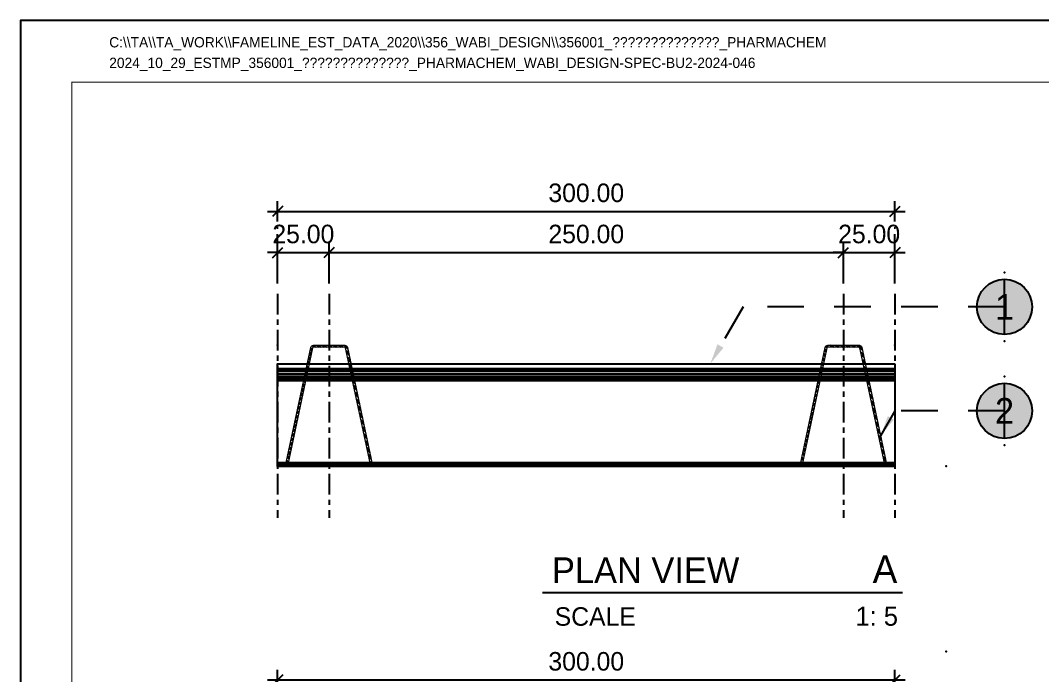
# Model space of a CAD drawing. Header units: millimetres. Extents: x -244126 to 368105, y -173968 to 259060.
# Drawn here: x -16489.1 to -15992.3, y 33133 to 33451.1 of the extents above; entities that cross this region are included whole.
import ezdxf
from ezdxf.enums import TextEntityAlignment as Align

# ---------------------------------------------------------------- set-up
doc = ezdxf.new("R2010")
doc.units = ezdxf.units.MM
doc.header["$MEASUREMENT"] = 0
for name, pattern in [('ACAD_ISO04W100', [30, 24, -3, 0, -3]), ('BORDER2', [22.225, 6.35, -3.175, 6.35, -3.175, 0, -3.175]), ('CENTER', [2, 1.25, -0.25, 0.25, -0.25]), ('HIDDEN', [9.525, 6.35, -3.175]), ('TA_GL_000.00010', [0.000275, 0.0001, -2.5e-05, 2.5e-05, -2.5e-05, 0.0001]), ('TA_GL_010.00000', [27.5, 10, -2.5, 2.5, -2.5, 10]), ('TA_HL_001.00', [6.5, 3.55, -2.95]), ('TA_HL_003.00000', [19.5, 10.65, -8.85])]:
    doc.linetypes.add(name, pattern=pattern)
for name, color, linetype in [('000 - D I M', 6, 'Continuous'), ('000 - GRID', 8, 'CENTER'), ('000 - H A T C H', 8, 'Continuous'), ('000 - L I N E 0.1', 1, 'Continuous'), ('000 - SYMBOL CON', 1, 'Continuous'), ('000 - T E X T', 4, 'Continuous'), ('000 - TITLEBLOCK', 4, 'Continuous'), ('001 - ASCESSORIES', 1, 'Continuous')]:
    doc.layers.add(name, color=color, linetype=linetype)
doc.styles.add('BROWALLIA', font='BrowalliaUPC.ttf')
doc.styles.add('Cetury Gothic', font='GOTHIC.TTF')
doc.styles.add('CORDIA', font='cordia.shx')
doc.styles.add('TA', font='Cordia New.ttf', dxfattribs={"height": 4.5})
doc.dimstyles.new('DIM E-E', dxfattribs={"dimscale": 2, "dimtxt": 0.18, "dimasz": 0.1, "dimexe": 0.1, "dimexo": 0.1, "dimgap": 0.09, "dimtad": 1, "dimtoh": 1, "dimzin": 0, "dimdsep": 46, "dimtxsty": 'CORDIA', "dimblk": 'OBLIQUE', "dimcen": 0.1, "dimdle": 0.1, "dimclrd": 40, "dimclre": 140, "dimclrt": 3, "dimadec": 0, "dimazin": 0, "dimtfac": 1, "dimtix": 1, "dimtmove": 2, "dimatfit": 3, "dimfxl": 1, "dimtolj": 1, "dimtzin": 0, "dimarcsym": 0})

# ---------------------------------------------------------------- blocks, each defined once
blk = doc.blocks.new('A$Cfd196da9')
at = {"color": 0, "linetype": 'ByBlock', "const_width": 0.1}
blk.add_lwpolyline([(-143.5, -98), (96.5, -98), (96.5, 99), (-143.5, 99)], close=True, dxfattribs=at)
blk = doc.blocks.new('*U1674')
at = {"layer": '000 - L I N E 0.1', "color": 21, "linetype": 'Continuous'}
blk.add_lwpolyline([(35.6, 1050), (0, 1050), (0, 1014.4)], dxfattribs=at)
at = {"layer": '000 - TITLEBLOCK', "color": 250}
blk.add_lwpolyline([(0, 0), (1485, 0), (1485, 1050), (0, 1050)], close=True, dxfattribs=at)
at = {"layer": '000 - T E X T', "color": 3, "xscale": 5, "yscale": 5, "zscale": 5}
blk.add_blockref('A$Cfd196da9', (742.5, 525), dxfattribs=at)
at = {"color": 4, "style": 'TA'}
blk.add_attdef('PAPER_SIZE', text='', height=6.25, dxfattribs=at).set_placement((1421.5, 24.94), align=Align.MIDDLE_RIGHT)
blk.add_attdef('SCALE_SIZE', text='', height=6.25, dxfattribs=at).set_placement((1433.78, 25.07), align=Align.MIDDLE_LEFT)
at = {"layer": '000 - T E X T', "color": 250, "style": 'TA'}
for tag, height, p in [('SUPERLINK', 5, (43.16, 1039.41)), ('NAMEFILE', 5, (43.16, 1029.41)), ('SC', 100, (8.41, 938.03))]:
    blk.add_attdef(tag, text='', height=height, dxfattribs=at).set_placement(p, align=Align.MIDDLE_LEFT)
at = {"layer": '000 - T E X T', "color": 4, "style": 'TA'}
for tag, height, p in [('NAME_JOB_1', 5, (1309.16, 845.63)), ('NAME_JOB_2', 5, (1309.16, 834.72)), ('NAME_PROJECT_1', 7.5, (1234.52, 797.42)), ('NAME_PROJECT_2', 7.5, (1234.52, 778.92)), ('NAME_PROJECT_3', 7.5, (1234.52, 760.42)), ('CODE_VALUE_1', 4.75, (1302.87, 722.8)), ('CODE_VALUE_2', 4.75, (1302.87, 707.8)), ('PART_NAME_VALUE_1', 4.75, (1302.87, 689.69)), ('PART_NAME_VALUE_2', 4.75, (1302.87, 674.69)), ('PART_NAME_VALUE_3', 4.75, (1302.87, 659.69)), ('MATTERIAL_VALUE_1', 9, (1304.89, 642.26)), ('SPEC_VALUE', 9, (1304.89, 621.71)), ('THICKNESS_VALUE', 9, (1304.89, 601.32)), ('COATING_VALUE_1', 9, (1304.89, 581.25)), ('COATING_VALUE_2', 9, (1304.89, 561.18)), ('NAME_TITLE_1', 6, (1236.27, 194.04)), ('NAME_TITLE_2', 6, (1236.27, 177.39)), ('NAME_TITLE_3', 6, (1236.27, 160.74)), ('DRAWING_NO1', 6, (1236.53, 82.29)), ('DRAWING_NO2', 6, (1236.53, 62.29))]:
    blk.add_attdef(tag, text='', height=height, dxfattribs=at).set_placement(p, align=Align.MIDDLE_LEFT)
for tag, p in [('NAME_DAFT', (1383.53, 340.54)), ('NAME_CHECKED', (1383.53, 306.49)), ('NAME_DESIGNER', (1383.53, 273.03)), ('NAME_DESIGN_MGR', (1383.53, 237.79))]:
    blk.add_attdef(tag, text='', height=9, dxfattribs=at).set_placement(p, align=Align.MIDDLE_CENTER)
for tag, p, height in [('REV', (1383.82, 125.62), 9.38), ('NAME_REMARK', (138.21, 43.26), 10)]:
    blk.add_attdef(tag, p, '', height=height, dxfattribs=at)
at = {"layer": '000 - T E X T', "color": 4, "style": 'Cetury Gothic'}
for tag, p in [('SHEET_NO.', (1403.95, 84.99)), ('TOTAL_SHEET_NO.', (1402.41, 44.1))]:
    blk.add_attdef(tag, text='', height=9, dxfattribs=at).set_placement(p, align=Align.CENTER)
blk = doc.blocks.new('000 - ASSCESSORIES_FAMELINE_AL.C-CARRIER_FOR_70Z_CUT_VIEW')
at = {"layer": '000 - H A T C H'}
h = blk.add_hatch(dxfattribs=at)
h.set_pattern_fill('ANSI32', color=8, scale=5, angle=180)
h.set_pattern_definition([(225, (54313.8923, 62869.9666), (1.325825215, -1.325825215), []), (225, (54313.0084, 62869.9666), (1.325825215, -1.325825215), [])])
edge = h.paths.add_edge_path()
edge.add_line((0.9, 0), (0.9, -7.6))
edge.add_arc((1.35, -7.6), 0.45, 180, 258)
edge.add_line((1.26, -8.04), (57.84, -20.07))
edge.add_line((57.84, -20.07), (57.66, -20.95))
edge.add_line((57.66, -20.95), (1.07, -8.92))
edge.add_arc((1.35, -7.6), 1.35, 180, 258, ccw=False)
edge.add_line((0, -7.6), (0, 0))
edge.add_line((0, 0), (0, 7.6))
edge.add_arc((1.35, 7.6), 1.35, 102, 180, ccw=False)
edge.add_line((1.07, 8.92), (57.66, 20.95))
edge.add_line((57.66, 20.95), (57.84, 20.07))
edge.add_line((57.84, 20.07), (1.26, 8.04))
edge.add_arc((1.35, 7.6), 0.45, 102, 180)
edge.add_line((0.9, 7.6), (0.9, 0))
at = {"layer": '001 - ASCESSORIES', "color": 0, "linetype": 'Continuous', "lineweight": 15}
blk.add_lwpolyline([(0.9, 0), (0.9, -7.6, 0.354119), (1.26, -8.04), (57.84, -20.07), (57.66, -20.95), (1.07, -8.92, -0.354119), (0, -7.6), (0, 0), (0, 7.6, -0.354119), (1.07, 8.92), (57.66, 20.95), (57.84, 20.07), (1.26, 8.04, 0.354119), (0.9, 7.6)], format="xyb", close=True, dxfattribs=at)
blk = doc.blocks.new('*U1729')
at = {"color": 8}
for p, q in [((175.38, 150), (175.38, -150)), ((175.44, 150), (175.44, -150)), ((175.54, 150), (175.54, -150)), ((175.67, 150), (175.67, -150)), ((175.85, 150), (175.85, -150)), ((176.06, 150), (176.06, -150)), ((176.3, 150), (176.3, -150)), ((176.57, 150), (176.57, -150)), ((177.2, 150), (177.2, -150)), ((217.09, 150), (217.09, -150)), ((217.16, 150), (217.16, -150)), ((217.27, 150), (217.27, -150)), ((217.42, 150), (217.42, -150)), ((217.62, 150), (217.62, -150)), ((217.86, 150), (217.86, -150)), ((218.13, 150), (218.13, -150)), ((218.44, 150), (218.44, -150)), ((219.13, 150), (219.13, -150)), ((220.29, 150), (220.29, -150)), ((221.47, 150), (221.47, -150)), ((221.85, 150), (221.85, -150)), ((222.2, 150), (222.2, -150)), ((222.54, 150), (222.54, -150)), ((222.84, 150), (222.84, -150))]:
    blk.add_line(p, q, dxfattribs=at)
at = {"color": 3}
blk.add_lwpolyline([(225.11, -150), (175.36, -150), (175.36, 150), (225.11, 150)], close=True, dxfattribs=at)
at = {"layer": '001 - ASCESSORIES', "rotation": 180}
for p in [(234.11, 125), (234.11, -125)]:
    blk.add_blockref('000 - ASSCESSORIES_FAMELINE_AL.C-CARRIER_FOR_70Z_CUT_VIEW', p, dxfattribs=at)
blk = doc.blocks.new('*U1730')
at = {"color": 3}
blk.add_point((0, -58.75), dxfattribs=at)
at = {"layer": '000 - GRID', "color": 0, "linetype": 'ByBlock'}
blk.add_line((0, 25), (0, -83.75), dxfattribs=at)
at = {"layer": '000 - GRID', "color": 0}
blk.add_point((0, 0), dxfattribs=at)
at = {"style": 'TA', "flags": 1}
blk.add_attdef('LOCATION', (6, 6), '', height=4.5, dxfattribs=at)
blk = doc.blocks.new('_Oblique')
at = {"color": 0, "linetype": 'ByBlock', "lineweight": -2}
blk.add_line((-0.5, -0.5), (0.5, 0.5), dxfattribs=at)
blk = doc.blocks.new('*D1803')
at = {"layer": '000 - D I M', "color": 140, "linetype": 'ACAD_ISO04W100', "lineweight": -2, "transparency": 16777216}
for p, q in [((-16364.08, 33323.36), (-16364.08, 33343.36)), ((-16339.08, 33323.36), (-16339.08, 33343.36))]:
    blk.add_line(p, q, dxfattribs=at)
at = {"layer": '000 - D I M', "color": 40, "lineweight": -2, "transparency": 16777216}
for p, q in [((-16364.08, 33338.36), (-16369.08, 33338.36)), ((-16364.08, 33338.36), (-16339.08, 33338.36)), ((-16339.08, 33338.36), (-16334.08, 33338.36))]:
    blk.add_line(p, q, dxfattribs=at)
at = {"layer": 'Defpoints', "color": 0, "transparency": 16777216}
for p in [(-16339.08, 33338.36), (-16364.08, 33318.36), (-16339.08, 33318.36)]:
    blk.add_point(p, dxfattribs=at)
at = {"layer": '000 - D I M', "color": 40, "lineweight": -2, "transparency": 16777216, "xscale": 5, "yscale": 5, "zscale": 5}
blk.add_blockref('_Oblique', (-16364.08, 33338.36), dxfattribs=at)
at = {"layer": '000 - D I M', "color": 40, "lineweight": -2, "transparency": 16777216, "xscale": 5, "yscale": 5, "zscale": 5, "rotation": 180}
blk.add_blockref('_Oblique', (-16339.08, 33338.36), dxfattribs=at)
at = {"layer": '000 - D I M', "color": 3, "transparency": 16777216, "insert": (-16351.58, 33347.36), "char_height": 9, "attachment_point": 5, "style": 'CORDIA'}
blk.add_mtext('\\A1;25.00', dxfattribs=at)
blk = doc.blocks.new('*D1804')
at = {"layer": '000 - D I M', "color": 140, "linetype": 'ACAD_ISO04W100', "lineweight": -2, "transparency": 16777216}
for p, q in [((-16339.08, 33323.36), (-16339.08, 33343.36)), ((-16089.08, 33323.36), (-16089.08, 33343.36))]:
    blk.add_line(p, q, dxfattribs=at)
at = {"layer": '000 - D I M', "color": 40, "lineweight": -2, "transparency": 16777216}
blk.add_line((-16344.08, 33338.36), (-16084.08, 33338.36), dxfattribs=at)
at = {"layer": 'Defpoints', "color": 0, "transparency": 16777216}
for p in [(-16089.08, 33338.36), (-16339.08, 33318.36), (-16089.08, 33318.36)]:
    blk.add_point(p, dxfattribs=at)
at = {"layer": '000 - D I M', "color": 40, "lineweight": -2, "transparency": 16777216, "xscale": 5, "yscale": 5, "zscale": 5, "rotation": 180}
blk.add_blockref('_Oblique', (-16339.08, 33338.36), dxfattribs=at)
at = {"layer": '000 - D I M', "color": 40, "lineweight": -2, "transparency": 16777216, "xscale": 5, "yscale": 5, "zscale": 5}
blk.add_blockref('_Oblique', (-16089.08, 33338.36), dxfattribs=at)
at = {"layer": '000 - D I M', "color": 3, "transparency": 16777216, "insert": (-16214.08, 33347.36), "char_height": 9, "attachment_point": 5, "style": 'CORDIA'}
blk.add_mtext('\\A1;250.00', dxfattribs=at)
blk = doc.blocks.new('*D1805')
at = {"layer": '000 - D I M', "color": 140, "linetype": 'ACAD_ISO04W100', "lineweight": -2, "transparency": 16777216}
for p, q in [((-16089.08, 33323.36), (-16089.08, 33343.36)), ((-16064.08, 33323.36), (-16064.08, 33343.36))]:
    blk.add_line(p, q, dxfattribs=at)
at = {"layer": '000 - D I M', "color": 40, "lineweight": -2, "transparency": 16777216}
for p, q in [((-16089.08, 33338.36), (-16094.08, 33338.36)), ((-16089.08, 33338.36), (-16064.08, 33338.36)), ((-16064.08, 33338.36), (-16059.08, 33338.36))]:
    blk.add_line(p, q, dxfattribs=at)
at = {"layer": 'Defpoints', "color": 0, "transparency": 16777216}
for p in [(-16064.08, 33338.36), (-16089.08, 33318.36), (-16064.08, 33318.36)]:
    blk.add_point(p, dxfattribs=at)
at = {"layer": '000 - D I M', "color": 40, "lineweight": -2, "transparency": 16777216, "xscale": 5, "yscale": 5, "zscale": 5}
blk.add_blockref('_Oblique', (-16089.08, 33338.36), dxfattribs=at)
at = {"layer": '000 - D I M', "color": 40, "lineweight": -2, "transparency": 16777216, "xscale": 5, "yscale": 5, "zscale": 5, "rotation": 180}
blk.add_blockref('_Oblique', (-16064.08, 33338.36), dxfattribs=at)
at = {"layer": '000 - D I M', "color": 3, "transparency": 16777216, "insert": (-16076.58, 33347.36), "char_height": 9, "attachment_point": 5, "style": 'CORDIA'}
blk.add_mtext('\\A1;25.00', dxfattribs=at)
blk = doc.blocks.new('*D1809')
at = {"layer": '000 - D I M', "color": 140, "linetype": 'ACAD_ISO04W100', "lineweight": -2, "transparency": 16777216}
for p, q in [((-16364.08, 33095.82), (-16364.08, 33135.82)), ((-16064.08, 33095.82), (-16064.08, 33135.82))]:
    blk.add_line(p, q, dxfattribs=at)
at = {"layer": '000 - D I M', "color": 40, "lineweight": -2, "transparency": 16777216}
blk.add_line((-16369.08, 33130.82), (-16059.08, 33130.82), dxfattribs=at)
at = {"layer": 'Defpoints', "color": 0, "transparency": 16777216}
for p in [(-16064.08, 33130.82), (-16364.08, 33090.82), (-16064.08, 33090.82)]:
    blk.add_point(p, dxfattribs=at)
at = {"layer": '000 - D I M', "color": 40, "lineweight": -2, "transparency": 16777216, "xscale": 5, "yscale": 5, "zscale": 5, "rotation": 180}
blk.add_blockref('_Oblique', (-16364.08, 33130.82), dxfattribs=at)
at = {"layer": '000 - D I M', "color": 40, "lineweight": -2, "transparency": 16777216, "xscale": 5, "yscale": 5, "zscale": 5}
blk.add_blockref('_Oblique', (-16064.08, 33130.82), dxfattribs=at)
at = {"layer": '000 - D I M', "color": 3, "transparency": 16777216, "insert": (-16214.08, 33139.82), "char_height": 9, "attachment_point": 5, "style": 'CORDIA'}
blk.add_mtext('\\A1;300.00', dxfattribs=at)
blk = doc.blocks.new('*D1810')
at = {"layer": '000 - D I M', "color": 140, "linetype": 'ACAD_ISO04W100', "lineweight": -2, "transparency": 16777216}
for p, q in [((-16364.08, 33323.36), (-16364.08, 33363.36)), ((-16064.08, 33323.36), (-16064.08, 33363.36))]:
    blk.add_line(p, q, dxfattribs=at)
at = {"layer": '000 - D I M', "color": 40, "lineweight": -2, "transparency": 16777216}
blk.add_line((-16369.08, 33358.36), (-16059.08, 33358.36), dxfattribs=at)
at = {"layer": 'Defpoints', "color": 0, "transparency": 16777216}
for p in [(-16064.08, 33358.36), (-16364.08, 33318.36), (-16064.08, 33318.36)]:
    blk.add_point(p, dxfattribs=at)
at = {"layer": '000 - D I M', "color": 40, "lineweight": -2, "transparency": 16777216, "xscale": 5, "yscale": 5, "zscale": 5, "rotation": 180}
blk.add_blockref('_Oblique', (-16364.08, 33358.36), dxfattribs=at)
at = {"layer": '000 - D I M', "color": 40, "lineweight": -2, "transparency": 16777216, "xscale": 5, "yscale": 5, "zscale": 5}
blk.add_blockref('_Oblique', (-16064.08, 33358.36), dxfattribs=at)
at = {"layer": '000 - D I M', "color": 3, "transparency": 16777216, "insert": (-16214.08, 33367.36), "char_height": 9, "attachment_point": 5, "style": 'CORDIA'}
blk.add_mtext('\\A1;300.00', dxfattribs=at)
blk = doc.blocks.new('*U1748')
at = {"color": 4}
blk.add_line((-4.258, 5.701), (-39.258, 5.701), dxfattribs=at)
at = {"linetype": 'TA_GL_000.00010'}
blk.add_point((0, 18), dxfattribs=at)
blk.add_point((0, 0))
at = {"color": 4, "linetype": 'BORDER2', "style": 'Cetury Gothic'}
blk.add_text('SCALE', height=1.8, dxfattribs=at).set_placement((-38.07, 2.508))
at = {"color": 0, "style": 'TA'}
for tag, p in [('HEADING2', (-38.329, 10.65)), ('HEADING', (-38.329, 6.65))]:
    blk.add_attdef(tag, p, '', height=2.5, dxfattribs=at)
for tag, height, p in [('LO', 2.7, (-4.758, 6.65)), ('SC', 1.85, (-4.7, 2.508))]:
    blk.add_attdef(tag, text='', height=height, dxfattribs=at).set_placement(p, align=Align.RIGHT)
blk = doc.blocks.new('000 - ARROW FOR SYMBOL')
at = {"layer": '000 - SYMBOL CON', "color": 0, "linetype": 'HIDDEN'}
blk.add_solid([(1.289, 1.565), (0, 0), (0.711, 1.899)], dxfattribs=at)
blk = doc.blocks.new('*U1741')
h = blk.add_hatch(color=250)
h.dxf.hatch_style = 1
edge = h.paths.add_edge_path()
edge.add_arc((0, 0), 2.683, 0, 360)
for p in [(0, 3.326), (0, -3.326)]:
    blk.add_point(p)
at = {"layer": '000 - SYMBOL CON', "color": 0, "linetype": 'ByBlock'}
for points in [[(0, 0), (-25.417, 0), (-28.609, -5.53)], [(-25.417, 0), (-25.417, 0), (-28.609, -5.53)]]:
    blk.add_lwpolyline(points, dxfattribs=at)
at = {"layer": '000 - SYMBOL CON', "color": 2}
blk.add_circle((0, 0), 2.683, dxfattribs=at)
at = {"layer": 'Defpoints', "color": 250}
blk.add_line((0, -2.683), (0, 2.683), dxfattribs=at)
at = {"layer": '000 - SYMBOL CON', "color": 0}
blk.add_blockref('000 - ARROW FOR SYMBOL', (-28.609, -5.53), dxfattribs=at)
blk.add_blockref('000 - ARROW FOR SYMBOL', (-28.609, -5.53), dxfattribs=at)
at = {"layer": '000 - T E X T', "style": 'BROWALLIA'}
blk.add_attdef('NO.CODE', text='', height=2.5, dxfattribs=at).set_placement((0, 0), align=Align.MIDDLE_CENTER)
blk = doc.blocks.new('*U1742')
h = blk.add_hatch(color=250)
h.dxf.hatch_style = 1
edge = h.paths.add_edge_path()
edge.add_arc((0, 0), 2.683, 0, 360)
for p in [(0, 3.326), (0, -3.326)]:
    blk.add_point(p)
at = {"layer": '000 - SYMBOL CON', "color": 0, "linetype": 'ByBlock'}
for points in [[(0, 0), (-10.659, 0), (-12.053, -2.415)], [(-10.659, 0), (-10.659, 0), (-12.053, -2.415)]]:
    blk.add_lwpolyline(points, dxfattribs=at)
at = {"layer": '000 - SYMBOL CON', "color": 2}
blk.add_circle((0, 0), 2.683, dxfattribs=at)
at = {"layer": 'Defpoints', "color": 250}
blk.add_line((0, -2.683), (0, 2.683), dxfattribs=at)
at = {"layer": '000 - SYMBOL CON', "color": 0}
blk.add_blockref('000 - ARROW FOR SYMBOL', (-12.053, -2.415), dxfattribs=at)
blk.add_blockref('000 - ARROW FOR SYMBOL', (-12.053, -2.415), dxfattribs=at)
at = {"layer": '000 - T E X T', "style": 'BROWALLIA'}
blk.add_attdef('NO.CODE', text='', height=2.5, dxfattribs=at).set_placement((0, 0), align=Align.MIDDLE_CENTER)

msp = doc.modelspace()

# ---------------------------------------------------------------- block references
at = {"color": 2, "linetype": 'TA_HL_003.00000'}
ref = msp.add_blockref('*U1674', (-16489.07801, 32401.12761), dxfattribs=at)
ref.add_attrib('SUPERLINK', 'C:\\\\TA\\\\TA_WORK\\\\FAMELINE_EST_DATA_2020\\\\356_WABI_DESIGN\\\\356001_โครงการสำนักงาน_PHARMACHEM', dxfattribs={"layer": '000 - T E X T', "color": 250, "height": 5, "style": 'TA'}).set_placement((-16445.91643, 33440.54096), align=Align.MIDDLE_LEFT)
ref.add_attrib('NAMEFILE', '2024_10_29_ESTMP_356001_โครงการสำนักงาน_PHARMACHEM_WABI_DESIGN-SPEC-BU2-2024-046', dxfattribs={"layer": '000 - T E X T', "color": 250, "height": 5, "style": 'TA'}).set_placement((-16445.91643, 33430.53986), align=Align.MIDDLE_LEFT)
at = {"color": 2, "rotation": 90}
msp.add_blockref('*U1729', (-16214.07801, 33059.25553), dxfattribs=at)
at = {"layer": '000 - GRID', "linetype": 'TA_GL_010.00000'}
for p in [(-16364.07801, 33293.36215), (-16339.07801, 33293.36215), (-16089.07801, 33293.36215), (-16064.07801, 33293.36215)]:
    msp.add_blockref('*U1730', p, dxfattribs=at)
at = {"layer": '000 - T E X T', "color": 2, "linetype": 'TA_HL_001.00', "ltscale": 2.5, "xscale": 5, "yscale": 5, "zscale": 5}
for name, p, values in [('*U1741', (-16010.78385, 33312.0113), {'NO.CODE': '1'}), ('*U1742', (-16010.78385, 33261.50947), {'NO.CODE': '2'})]:
    msp.add_blockref(name, p, dxfattribs=at).add_auto_attribs(values)
at = {"layer": '000 - T E X T', "xscale": 5, "yscale": 5, "zscale": 5}
msp.add_blockref('*U1748', (-16039.07801, 33144.61215), dxfattribs=at).add_auto_attribs({'HEADING': 'PLAN VIEW', 'LO': 'A', 'SC': '1: 5'})

# ---------------------------------------------------------------- dimensions: what is measured, and where the dimension line sits
at = {"layer": '000 - D I M', "color": 3}
for base, p1, p2, picture, middle in [((-16064.07801, 33358.36215), (-16364.07801, 33318.36215), (-16064.07801, 33318.36215), '*D1810', (-16214.07801, 33367.36215)), ((-16339.07801, 33338.36215), (-16364.07801, 33318.36215), (-16339.07801, 33318.36215), '*D1803', (-16351.57801, 33347.36215)), ((-16089.07801, 33338.36215), (-16339.07801, 33318.36215), (-16089.07801, 33318.36215), '*D1804', (-16214.07801, 33347.36215)), ((-16064.07801, 33338.36215), (-16089.07801, 33318.36215), (-16064.07801, 33318.36215), '*D1805', (-16076.57801, 33347.36215)), ((-16064.07801, 33130.82228), (-16364.07801, 33090.82228), (-16064.07801, 33090.82228), '*D1809', (-16214.07801, 33139.82228))]:
    dim = msp.add_linear_dim(base=base, p1=p1, p2=p2, dimstyle='DIM E-E', override={"dimscale": 50}, dxfattribs=at)
    dim.commit()
    dim.dimension.update_dxf_attribs({"geometry": picture, "text_midpoint": middle})

doc.saveas('drawing.dxf')
